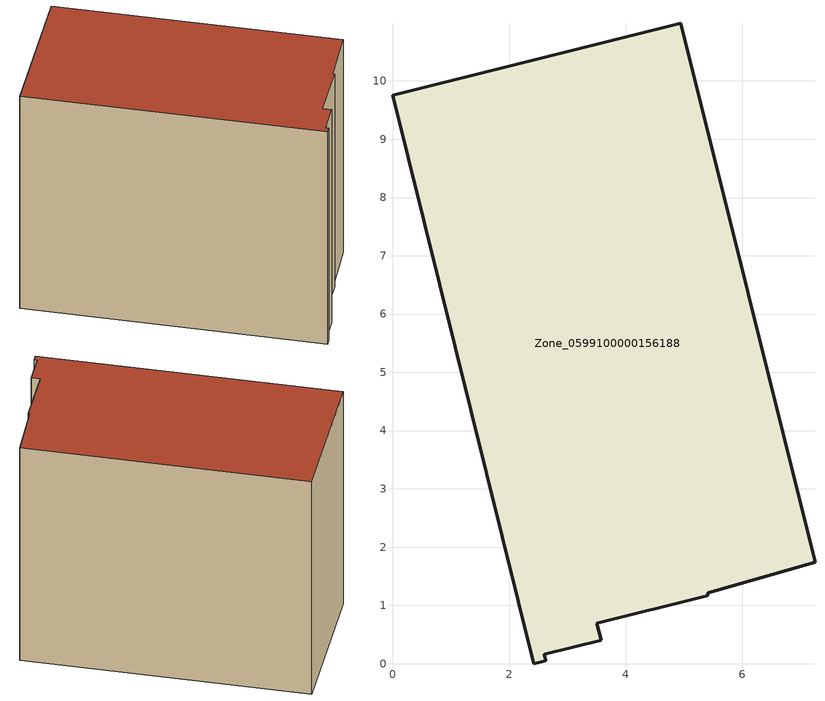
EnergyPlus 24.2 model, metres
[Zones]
Zone_0599100000156188
 floor ground (C_G): 7.25,1.74 5.42,1.21 5.4,1.16 3.51,0.69 3.58,0.4 2.61,0.16 2.63,0.05 2.43,0 0,9.76 4.95,10.99 z0
 wall outside (C_F): 2.43,0 2.63,0.05 2.61,0.16 3.58,0.4 3.51,0.69 5.4,1.16 5.42,1.21 7.25,1.74 4.95,10.99 0,9.76 2.43,0 z0:8.32
 roof outside (C_R): 5.42,1.21 7.25,1.74 4.95,10.99 0,9.76 2.43,0 2.63,0.05 2.61,0.16 3.58,0.4 3.51,0.69 5.4,1.16 z8.32
[BUILDING]
Pand.0599100000156188: North Axis=0; Terrain=City; Loads Convergence Tolerance Value=0.04; Temperature Convergence Tolerance Value=0.4; Solar Distribution=FullExterior; Maximum Number of Warmup Days=25; Minimum Number of Warmup Days=1
[Site:Location]
Rotterdam.The.Hague.AP_ZH_NLD Design_Conditions: Latitude=51.96; Longitude=4.45; Time Zone=1; Elevation=-4.5
[SITE:GROUNDTEMPERATURE:BUILDINGSURFACE]
18, 18, 18, 18, 18, 18, 18, 18, 18, 18, 18, 18
[MATERIAL] Thermal Absorptance=0.9; Solar Absorptance=0.7; Visible Absorptance=0.7
Name | Roughness | Thickness | Conductivity | Density | Specific Heat
G.TI.1975-1991 | MediumSmooth | 0.15 | 0.288461 | 540 | 1210
F.TI.1975-1991 | Rough | 0.3 | 0.230769 | 1920 | 840
R.TI.1975-1991 | MediumRough | 0.2 | 0.153846 | 1500 | 1000
[CONSTRUCTION]
C_G: G.TI.1975-1991
C_F: F.TI.1975-1991
C_R: R.TI.1975-1991
[ZONE]
Zone_0599100000156188: Type=1; Multiplier=1; Ceiling Height=Autocalculate; Volume=Autocalculate; Floor Area=autocalculate; Part of Total Floor Area=Yes
[ZONEINFILTRATION:DESIGNFLOWRATE]
Infil_Zone_0599100000156188: Zone or ZoneList or Space or SpaceList=Zone_0599100000156188; Schedule=AlwaysOn; Design Flow Rate Calculation Method=Flow/Area; Flow Rate per Floor Area=0.003; Constant Term Coefficient=1; Temperature Term Coefficient=0; Velocity Term Coefficient=0; Velocity Squared Term Coefficient=0
[HVACTEMPLATE:ZONE:IDEALLOADSAIRSYSTEM]
Zone_0599100000156188: Maximum Heating Supply Air Temperature=50; Minimum Cooling Supply Air Temperature=13; Maximum Heating Supply Air Humidity Ratio=0.0156; Minimum Cooling Supply Air Humidity Ratio=0.0077; Heating Limit=NoLimit; Cooling Limit=NoLimit; Dehumidification Control Type=ConstantSensibleHeatRatio; Cooling Sensible Heat Ratio=0.7; Dehumidification Setpoint=60; Humidification Control Type=None; Humidification Setpoint=30; Outdoor Air Method=None; Outdoor Air Flow Rate per Person=0.00944; Outdoor Air Flow Rate per Zone Floor Area=0; Outdoor Air Flow Rate per Zone=0; Demand Controlled Ventilation Type=None; Outdoor Air Economizer Type=NoEconomizer; Heat Recovery Type=None; Sensible Heat Recovery Effectiveness=0.7; Latent Heat Recovery Effectiveness=0.65
[ZONECONTROL:THERMOSTAT]
ThermostatControl_Zone_0599100000156188: Zone or ZoneList=Zone_0599100000156188; Control Type Schedule=DualSetpointControlType; Control 1=Thermostat_Zone_0599100000156188; Temperature Difference Between Cutout And Setpoint=0
[THERMOSTATSETPOINT:DUALSETPOINT]
Thermostat_Zone_0599100000156188: Heating Setpoint Temperature Schedule=HeatingSetpoint_Zone_0599100000156188; Cooling Setpoint Temperature Schedule=CoolingSetpoint_Zone_0599100000156188
[SCHEDULE:COMPACT]
HeatingSetpoint_Zone_0599100000156188: Through: 12/31, For: AllDays, Until: 24:00, 21
CoolingSetpoint_Zone_0599100000156188: Through: 12/31, For: AllDays, Until: 24:00, 24
DualSetpointControlType: Through: 12/31, For: AllDays, Until: 24:00, 4
AlwaysOn: Through: 12/31, For: AllDays, Until: 24:00, 1
